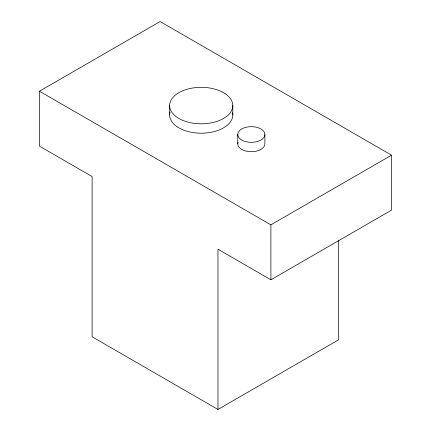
<?xml version="1.0" encoding="UTF-8"?>
<svg xmlns="http://www.w3.org/2000/svg" width="431" height="431" viewBox="0 0 431 431"><rect width="100%" height="100%" fill="white"/><g stroke="black" fill="none" stroke-linecap="round" stroke-linejoin="round"><path stroke-width="0.65" d="M217.962 409.45L92.115 336.794L92.115 176.559L39.442 146.147L39.442 91.21L160.1 21.55L391.558 155.182L391.558 210.118L270.9 279.778L217.962 249.215L217.962 409.45L338.621 339.79L338.621 240.148M39.442 91.21L270.9 224.842L391.558 155.182M270.9 224.842L270.9 279.778M264.887 134.499A13.56 7.828 0 0 1 244.544 141.282A13.56 7.828 0 0 1 244.544 127.716A13.56 7.828 0 0 1 264.887 134.499L264.887 143.879A13.56 7.828 0 0 1 249.996 151.674A13.56 7.828 0 0 1 238.025 142.354M237.761 134.499L237.761 143.879M232.799 105.568A31.587 18.237 0 0 1 185.416 121.359A31.587 18.237 0 0 1 185.416 89.772A31.587 18.237 0 0 1 232.799 105.568L232.799 114.948M169.62 105.568L169.62 114.948M232.551 112.658A31.587 18.237 0 0 1 200.717 133.184A31.587 18.237 0 0 1 170.013 112.092"/></g></svg>
